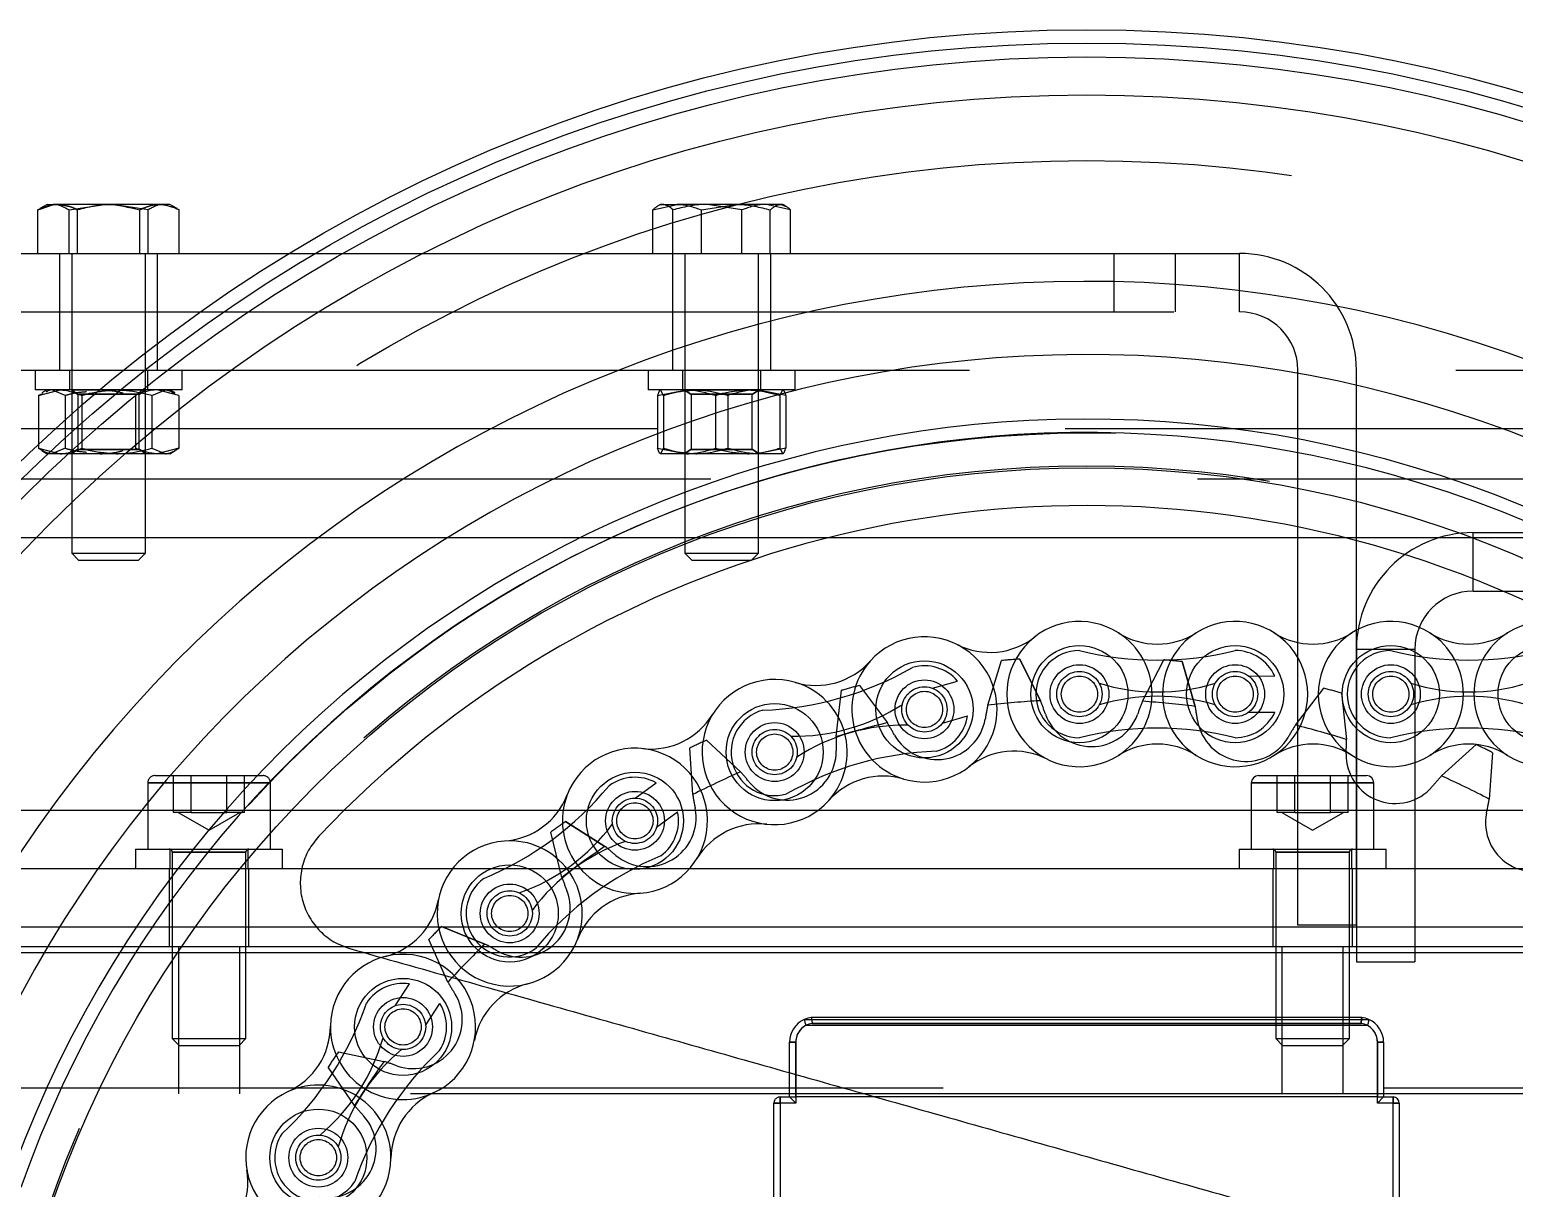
# Model space of a CAD drawing. Header units: metres. Extents: x 0 to 21025, y 0 to 14850.
# Drawn here: x 1997.4 to 2118.4, y 13215.2 to 13309.7 of the extents above; entities that cross this region are included whole.
import ezdxf

# ---------------------------------------------------------------- set-up
doc = ezdxf.new("R2010")
doc.units = ezdxf.units.M
doc.header["$LTSCALE"] = 25
doc.linetypes.add('DASHDOT', pattern=[25.4, 12.7, -6.35, 0, -6.35])
doc.linetypes.add('HIDDEN2', pattern=[4.7625, 3.175, -1.5875])
for name, color, linetype in [('SFU', 3, 'DASHDOT'), ('SL4', 4, 'Continuous'), ('ST1', 7, 'HIDDEN2')]:
    doc.layers.add(name, color=color, linetype=linetype)

msp = doc.modelspace()

# ---------------------------------------------------------------- linework, layer by layer
at = {"layer": 'SFU'}
for p, q in [((2115.089, 13263.921), (2115.089, 13268.684)), ((2115.089, 13268.684), (2120.089, 13268.684)), ((2115.089, 13263.921), (2120.089, 13263.921)), ((2110.327, 13259.159), (2105.564, 13259.159)), ((2105.564, 13259.159), (2105.564, 13233.684)), ((2110.327, 13259.159), (2110.327, 13233.684)), ((2105.564, 13233.684), (2110.327, 13233.684))]:
    msp.add_line(p, q, dxfattribs=at)
for radius in [9.525, 4.762]:
    msp.add_arc((2115.089, 13259.159), radius, 90, 180, dxfattribs=at)
at = {"layer": 'SL4'}
for p, q in [((1998.041, 13291.444), (1998.041, 13294.997)), ((1998.802, 13295.444), (1998.208, 13295.101)), ((1998.23, 13295.063), (1999.313, 13295.444)), ((1998.802, 13295.444), (1999.313, 13295.444)), ((2003.465, 13295.444), (1999.313, 13295.444)), ((2000.584, 13294.997), (2003.465, 13295.444)), ((2000.584, 13291.444), (2000.584, 13294.997)), ((2007.953, 13295.444), (2003.465, 13295.444)), ((2006.345, 13291.444), (2006.345, 13294.997)), ((2008.802, 13295.444), (2007.953, 13295.444)), ((2009.395, 13295.101), (2008.802, 13295.444)), ((2009.562, 13294.997), (2009.373, 13295.063)), ((2009.562, 13291.444), (2009.562, 13294.997)), ((1930.562, 13291.444), (2018.551, 13291.444)), ((1930.562, 13286.681), (2011.308, 13286.681)), ((1999.461, 13277.156), (1925.564, 13277.156)), ((2104.633, 13268.274), (2062.495, 13268.274)), ((2097.596, 13248.881), (2101.996, 13248.881)), ((2101.996, 13248.881), (2106.396, 13248.881)), ((2096.996, 13248.281), (2096.996, 13242.881)), ((2101.996, 13248.281), (2096.996, 13248.281)), ((2106.996, 13248.281), (2101.996, 13248.281)), ((2106.996, 13242.881), (2106.996, 13248.281)), ((2096.996, 13246.044), (2023.014, 13246.044)), ((2144.114, 13246.044), (2106.996, 13246.044)), ((2095.996, 13242.881), (2095.996, 13241.281)), ((2095.996, 13242.881), (2101.996, 13242.881)), ((2101.996, 13242.881), (2107.996, 13242.881)), ((2107.996, 13241.281), (2107.996, 13242.881)), ((2148.588, 13241.281), (2019.578, 13241.281)), ((2152.441, 13236.524), (2020.809, 13236.524)), ((2153.611, 13234.931), (2023.454, 13234.931)), ((2153.967, 13234.431), (2024.707, 13234.431)), ((2106.009, 13229.165), (2061.098, 13229.165)), ((2061.117, 13229.164), (2061.119, 13229.165)), ((2106.011, 13229.164), (2061.117, 13229.164)), ((2106.009, 13229.165), (2106.011, 13229.164)), ((2060.542, 13229.002), (2060.541, 13229.001)), ((2060.541, 13229.001), (2106.587, 13229.001)), ((2106.472, 13228.501), (2060.657, 13228.501)), ((2106.587, 13229.001), (2106.586, 13229.002)), ((2059.339, 13227.141), (2059.839, 13227.141)), ((2059.339, 13224.661), (2059.339, 13227.141)), ((2059.839, 13227.141), (2059.839, 13224.52)), ((2107.289, 13222.181), (2107.289, 13227.141)), ((2107.789, 13227.141), (2107.289, 13227.141)), ((2107.789, 13227.141), (2107.789, 13222.681)), ((2107.789, 13223.431), (2160.571, 13223.431)), ((2107.789, 13222.681), (2107.289, 13222.181)), ((2108.564, 13222.181), (2107.289, 13222.181)), ((2160.821, 13222.931), (2107.789, 13222.931)), ((2107.789, 13222.681), (2108.564, 13222.681)), ((2108.564, 13222.681), (2108.564, 13222.181)), ((2108.564, 13213.831), (2108.564, 13222.181)), ((2109.064, 13222.181), (2108.564, 13222.181)), ((2109.064, 13222.181), (2109.064, 13213.831))]:
    msp.add_line(p, q, dxfattribs=at)
for radius in [125, 123.91, 122.777, 119.686, 89.286]:
    msp.add_circle((2083.564, 13184.681), radius, dxfattribs=at)
for centre, radius, start, end in [((2083.564, 13184.681), 104.464, 171.10617, 157.38407), ((2083.564, 13184.681), 98.5, 170.88256, 157.60769), ((2083.564, 13184.681), 93.236, 168.80946, 159.68078), ((2083.564, 13184.681), 92.147, 74.24512, 160.5972), ((2083.564, 13184.681), 92.147, 167.89305, 74.24512), ((2083.564, 13184.681), 86.207, 11.91738, 136.57286), ((2097.596, 13248.281), 0.6, 90, 180), ((2106.396, 13248.281), 0.6, 0, 90), ((2061.379, 13227.141), 2.04, 97.37325, 114.22809), ((2105.749, 13227.141), 2.04, 65.77191, 82.62675), ((2061.379, 13227.141), 2.04, 114.22809, 180), ((2061.379, 13227.141), 1.54, 117.97552, 180), ((2105.749, 13227.141), 1.54, 0, 62.02448), ((2105.749, 13227.141), 2.04, 0, 65.77191), ((2108.564, 13222.181), 0.5, 0, 90)]:
    msp.add_arc(centre, radius, start, end, dxfattribs=at)
for points, knots in [([(1999.313, 13295.444), (1999.343, 13295.443), (1999.772, 13295.437), (2000.193, 13295.209), (2000.584, 13294.997)], [0, 0, 0, 0, 0.0702006, 1, 1, 1, 1]), ([(2003.465, 13295.444), (2003.533, 13295.443), (2004.506, 13295.437), (2005.459, 13295.209), (2006.345, 13294.997)], [0, 0, 0, 0, 0.07020058, 1, 1, 1, 1]), ([(2006.345, 13294.997), (2006.752, 13295.18), (2007.283, 13295.418), (2007.827, 13295.439), (2007.953, 13295.444)], [0, 0, 0, 0, 0.7681507, 1, 1, 1, 1]), ([(2007.953, 13295.444), (2008.383, 13295.387), (2008.928, 13295.316), (2009.452, 13295.053), (2009.562, 13294.997)], [0, 0, 0, 0, 0.78899924, 1, 1, 1, 1]), ([(2020.956, 13243.943), (2020.654, 13243.572), (2020.05, 13242.83), (2019.542, 13241.471), (2019.374, 13240.044), (2019.58, 13238.619), (2020.138, 13237.295), (2021.015, 13236.162), (2022.143, 13235.264), (2023.037, 13234.939), (2023.483, 13234.777)], [0, 0, 0, 0, 0.1250388, 0.2500833, 0.3751299, 0.5001793, 0.6252048, 0.7502092, 0.8753774, 1, 1, 1, 1]), ([(2023.483, 13234.777), (2029.196, 13233.165), (2040.622, 13229.941), (2057.777, 13225.101), (2074.97, 13220.251), (2092.22, 13215.384), (2109.472, 13210.517), (2126.668, 13205.666), (2143.827, 13200.825), (2155.255, 13197.601), (2160.969, 13195.989)], [0, 0, 0, 0, 0.1248794, 0.2497552, 0.3747174, 0.4999557, 0.6252115, 0.7501984, 0.8750981, 1, 1, 1, 1]), ([(2060.541, 13229.001), (2060.543, 13228.994), (2060.546, 13228.979), (2060.565, 13228.891), (2060.594, 13228.765), (2060.625, 13228.629), (2060.647, 13228.539), (2060.656, 13228.503), (2060.657, 13228.501)], [0, 0, 0, 0, 0.21274942, 0.42542478, 0.64019537, 0.85968505, 0.99158977, 1, 1, 1, 1]), ([(2106.587, 13229.001), (2106.585, 13228.994), (2106.582, 13228.979), (2106.563, 13228.891), (2106.535, 13228.765), (2106.503, 13228.629), (2106.481, 13228.539), (2106.472, 13228.503), (2106.472, 13228.501)], [0, 0, 0, 0, 0.21274942, 0.42542478, 0.64019537, 0.85968505, 0.99158977, 1, 1, 1, 1])]:
    msp.add_open_spline(points, degree=3, knots=knots, dxfattribs=at)
at = {"layer": 'ST1'}
for p, q in [((2001.258, 13291.444), (2001.258, 13294.997)), ((2007.019, 13294.997), (2004.139, 13295.444)), ((2007.019, 13291.444), (2007.019, 13294.997)), ((2009.043, 13295.179), (2008.29, 13295.444)), ((2048.186, 13294.997), (2050.17, 13295.444)), ((2048.186, 13291.444), (2048.186, 13294.997)), ((2048.802, 13295.444), (2048.585, 13295.318)), ((2048.802, 13295.444), (2050.17, 13295.444)), ((2049.833, 13291.444), (2049.833, 13294.997)), ((2054.962, 13295.444), (2050.17, 13295.444)), ((2052.154, 13294.997), (2054.962, 13295.444)), ((2052.154, 13291.444), (2052.154, 13294.997)), ((2055.449, 13294.997), (2052.641, 13295.444)), ((2058.594, 13295.444), (2054.962, 13295.444)), ((2055.449, 13291.444), (2055.449, 13294.997)), ((2059.417, 13294.997), (2057.433, 13295.444)), ((2057.77, 13291.444), (2057.77, 13294.997)), ((2058.594, 13295.444), (2058.4, 13295.417)), ((2059.01, 13295.26), (2058.594, 13295.444)), ((2058.802, 13295.444), (2058.594, 13295.444)), ((2059.019, 13295.318), (2058.802, 13295.444)), ((2059.417, 13291.444), (2059.417, 13294.997)), ((1999.802, 13291.444), (1999.802, 13286.681)), ((2000.802, 13291.444), (2000.802, 13266.998)), ((2006.802, 13266.998), (2006.802, 13291.444)), ((2007.802, 13286.681), (2007.802, 13291.444)), ((2018.551, 13291.444), (2085.802, 13291.444)), ((2049.802, 13291.444), (2049.802, 13286.681)), ((2050.802, 13291.444), (2050.802, 13266.998)), ((2056.802, 13266.998), (2056.802, 13291.444)), ((2057.802, 13286.681), (2057.802, 13291.444)), ((2085.802, 13286.681), (2085.802, 13291.444)), ((2085.802, 13291.444), (2090.802, 13291.444)), ((2090.802, 13286.681), (2090.802, 13291.444)), ((2090.802, 13291.444), (2096.039, 13291.444)), ((2096.039, 13286.681), (2096.039, 13291.444)), ((1999.802, 13286.681), (1999.802, 13281.919)), ((2007.802, 13281.919), (2007.802, 13286.681)), ((2011.308, 13286.681), (2085.802, 13286.681)), ((2011.308, 13286.681), (2155.821, 13286.681)), ((2049.802, 13286.681), (2049.802, 13281.919)), ((2057.802, 13281.919), (2057.802, 13286.681)), ((1875.564, 13281.919), (2875.564, 13281.919)), ((1997.802, 13281.919), (1997.802, 13280.319)), ((2000.602, 13281.919), (2000.602, 13280.319)), ((2007.002, 13280.319), (2007.002, 13281.919)), ((2009.802, 13280.319), (2009.802, 13281.919)), ((2047.802, 13281.919), (2047.802, 13280.319)), ((2050.602, 13281.919), (2050.602, 13280.319)), ((2057.002, 13280.319), (2057.002, 13281.919)), ((2059.802, 13280.319), (2059.802, 13281.919)), ((2100.802, 13236.681), (2100.802, 13281.919)), ((2105.564, 13236.681), (2105.564, 13281.919)), ((2002.275, 13280.319), (1997.802, 13280.319)), ((1998.081, 13279.872), (1999.85, 13280.319)), ((1998.399, 13280.011), (1998.081, 13279.872)), ((1998.802, 13280.319), (1998.367, 13280.068)), ((2000.265, 13279.872), (1999.173, 13280.319)), ((2000.802, 13280.319), (2000.802, 13280.293)), ((2000.802, 13280.319), (2001.302, 13279.969)), ((2006.802, 13280.293), (2000.802, 13280.293)), ((2000.802, 13280.293), (2001.302, 13279.943)), ((2003.463, 13279.969), (2001.302, 13279.969)), ((2001.302, 13279.969), (2001.302, 13279.943)), ((2009.802, 13280.319), (2002.275, 13280.319)), ((2006.302, 13279.969), (2003.463, 13279.969)), ((2006.302, 13279.969), (2006.802, 13280.319)), ((2006.302, 13279.943), (2006.802, 13280.293)), ((2006.302, 13279.943), (2006.302, 13279.969)), ((2006.802, 13280.293), (2006.802, 13280.319)), ((2007.339, 13279.872), (2008.43, 13280.319)), ((2009.522, 13279.872), (2007.753, 13280.319)), ((2009.237, 13280.068), (2008.802, 13280.319)), ((2054.068, 13280.319), (2047.802, 13280.319)), ((2048.572, 13279.872), (2050.939, 13280.319)), ((2049.068, 13279.872), (2048.82, 13280.319)), ((2050.802, 13280.319), (2051.302, 13279.969)), ((2050.802, 13280.319), (2050.802, 13280.293)), ((2056.802, 13280.293), (2050.802, 13280.293)), ((2050.802, 13280.293), (2051.302, 13279.943)), ((2052.742, 13279.969), (2051.302, 13279.969)), ((2051.302, 13279.969), (2051.302, 13279.943)), ((2056.302, 13279.969), (2052.742, 13279.969)), ((2059.802, 13280.319), (2054.068, 13280.319)), ((2056.302, 13279.969), (2056.802, 13280.319)), ((2056.302, 13279.943), (2056.802, 13280.293)), ((2056.302, 13279.943), (2056.302, 13279.969)), ((2059.031, 13279.872), (2056.665, 13280.319)), ((2056.802, 13280.293), (2056.802, 13280.319)), ((2058.535, 13279.872), (2058.783, 13280.319)), ((1998.081, 13279.872), (1998.081, 13275.565)), ((2000.265, 13279.872), (2000.265, 13275.565)), ((2004.14, 13279.943), (2001.302, 13279.943)), ((2001.302, 13279.943), (2001.302, 13275.469)), ((2001.618, 13279.872), (2001.618, 13275.565)), ((2006.302, 13279.943), (2004.14, 13279.943)), ((2005.985, 13279.872), (2005.985, 13275.565)), ((2006.302, 13275.469), (2006.302, 13279.943)), ((2007.339, 13279.872), (2007.339, 13275.565)), ((2009.522, 13279.872), (2009.522, 13275.565)), ((2048.572, 13279.872), (2048.572, 13275.565)), ((2049.068, 13279.872), (2049.068, 13275.565)), ((2054.861, 13279.943), (2051.302, 13279.943)), ((2051.302, 13279.943), (2051.302, 13275.469)), ((2053.305, 13279.872), (2053.305, 13275.565)), ((2054.298, 13279.872), (2054.298, 13275.565)), ((2056.302, 13279.943), (2054.861, 13279.943)), ((2056.302, 13275.469), (2056.302, 13279.943)), ((2058.535, 13279.872), (2058.535, 13275.565)), ((2059.031, 13279.872), (2059.031, 13275.565)), ((2875.564, 13277.156), (1875.564, 13277.156)), ((2167.668, 13277.156), (1999.461, 13277.156)), ((1998.081, 13275.565), (1999.85, 13275.119)), ((1998.367, 13275.37), (1998.802, 13275.119)), ((1999.85, 13275.119), (1998.802, 13275.119)), ((2000.265, 13275.565), (1999.173, 13275.119)), ((2004.479, 13275.119), (1999.85, 13275.119)), ((2001.302, 13275.494), (2000.802, 13275.144)), ((2001.302, 13275.469), (2000.802, 13275.119)), ((2000.802, 13275.144), (2003.396, 13275.144)), ((2001.302, 13275.494), (2006.302, 13275.494)), ((2001.302, 13275.469), (2006.302, 13275.469)), ((2003.396, 13275.144), (2006.802, 13275.144)), ((2008.43, 13275.119), (2004.479, 13275.119)), ((2006.802, 13275.144), (2006.302, 13275.494)), ((2006.802, 13275.119), (2006.302, 13275.469)), ((2007.339, 13275.565), (2008.43, 13275.119)), ((2009.522, 13275.565), (2007.753, 13275.119)), ((2008.802, 13275.119), (2008.43, 13275.119)), ((2008.802, 13275.119), (2009.237, 13275.37)), ((2048.572, 13275.565), (2050.939, 13275.119)), ((2050.939, 13275.119), (2048.807, 13275.119)), ((2049.068, 13275.565), (2048.82, 13275.119)), ((2051.302, 13275.494), (2050.802, 13275.144)), ((2051.302, 13275.469), (2050.802, 13275.119)), ((2050.802, 13275.144), (2052.531, 13275.144)), ((2055.92, 13275.119), (2050.939, 13275.119)), ((2051.302, 13275.494), (2056.302, 13275.494)), ((2051.302, 13275.469), (2056.302, 13275.469)), ((2052.531, 13275.144), (2056.802, 13275.144)), ((2058.783, 13275.119), (2055.92, 13275.119)), ((2056.802, 13275.144), (2056.302, 13275.494)), ((2056.802, 13275.119), (2056.302, 13275.469)), ((2059.031, 13275.565), (2056.665, 13275.119)), ((2058.535, 13275.565), (2058.783, 13275.119)), ((2171.991, 13273.031), (1995.137, 13273.031)), ((2251.996, 13268.274), (1957.238, 13268.274)), ((2062.495, 13268.274), (1990.627, 13268.274)), ((2176.501, 13268.274), (2104.633, 13268.274)), ((2000.802, 13266.998), (2006.802, 13266.998)), ((2000.802, 13266.998), (2001.356, 13266.444)), ((2006.247, 13266.444), (2006.802, 13266.998)), ((2050.802, 13266.998), (2056.802, 13266.998)), ((2050.802, 13266.998), (2051.356, 13266.444)), ((2056.247, 13266.444), (2056.802, 13266.998)), ((2001.356, 13266.444), (2006.247, 13266.444)), ((2051.356, 13266.444), (2056.247, 13266.444)), ((2075.503, 13254.618), (2076.612, 13258.253)), ((2078.107, 13258.379), (2079.808, 13254.981)), ((2079.808, 13254.981), (2078.107, 13258.379)), ((2088.12, 13254.934), (2089.861, 13258.312)), ((2091.354, 13258.17), (2092.421, 13254.522)), ((2092.421, 13254.522), (2091.354, 13258.17)), ((2096.786, 13256.997), (2098.91, 13256.998)), ((2063.145, 13252.055), (2063.587, 13255.83)), ((2065.035, 13256.221), (2067.316, 13253.181)), ((2071, 13255.999), (2073.043, 13256.581)), ((2100.591, 13252.991), (2102.907, 13256.005)), ((2104.35, 13255.598), (2104.749, 13251.818)), ((2071.809, 13253.16), (2073.852, 13253.742)), ((2096.786, 13254.045), (2098.91, 13254.046)), ((2051.443, 13247.326), (2051.204, 13251.119)), ((2052.559, 13251.762), (2055.346, 13249.179)), ((2055.346, 13249.179), (2052.559, 13251.762)), ((2112.515, 13248.853), (2115.331, 13251.405)), ((2116.679, 13250.746), (2116.397, 13246.956)), ((2007.596, 13248.881), (2011.996, 13248.881)), ((2009.097, 13245.881), (2009.097, 13248.881)), ((2010.547, 13245.881), (2010.547, 13248.881)), ((2011.996, 13248.881), (2016.396, 13248.881)), ((2013.445, 13245.881), (2013.445, 13248.881)), ((2014.894, 13245.881), (2014.894, 13248.881)), ((2099.097, 13245.881), (2099.097, 13248.881)), ((2100.547, 13245.881), (2100.547, 13248.881)), ((2103.445, 13245.881), (2103.445, 13248.881)), ((2104.894, 13245.881), (2104.894, 13248.881)), ((2006.996, 13248.281), (2006.996, 13242.881)), ((2007.007, 13248.281), (2016.984, 13248.281)), ((2016.984, 13248.281), (2007.007, 13248.281)), ((2016.996, 13242.881), (2016.996, 13248.281)), ((2046.742, 13247.037), (2048.45, 13248.299)), ((2096.996, 13248.281), (2106.996, 13248.281)), ((2097.007, 13248.281), (2106.984, 13248.281)), ((2251.996, 13246.044), (1951.996, 13246.044)), ((2023.014, 13246.044), (1974.662, 13246.044)), ((2009.822, 13245.881), (2009.097, 13245.881)), ((2009.486, 13245.881), (2011.996, 13244.432)), ((2010.547, 13245.881), (2009.822, 13245.881)), ((2010.547, 13245.881), (2011.996, 13245.881)), ((2011.996, 13245.881), (2013.445, 13245.881)), ((2011.996, 13244.432), (2014.506, 13245.881)), ((2014.169, 13245.881), (2013.445, 13245.881)), ((2014.894, 13245.881), (2014.169, 13245.881)), ((2041.079, 13245.148), (2044.283, 13243.104)), ((2044.283, 13243.104), (2041.079, 13245.148)), ((2048.497, 13244.663), (2050.205, 13245.925)), ((2106.996, 13246.044), (2096.996, 13246.044)), ((2099.822, 13245.881), (2099.097, 13245.881)), ((2099.486, 13245.881), (2101.996, 13244.432)), ((2100.547, 13245.881), (2099.822, 13245.881)), ((2100.547, 13245.881), (2101.996, 13245.881)), ((2101.996, 13245.881), (2103.445, 13245.881)), ((2101.996, 13244.432), (2104.506, 13245.881)), ((2104.169, 13245.881), (2103.445, 13245.881)), ((2104.894, 13245.881), (2104.169, 13245.881)), ((2040.774, 13240.584), (2039.861, 13244.273)), ((2005.996, 13242.881), (2011.996, 13242.881)), ((2005.996, 13242.881), (2005.996, 13241.281)), ((2008.796, 13242.881), (2008.796, 13241.281)), ((2008.996, 13242.631), (2008.996, 13227.436)), ((2014.95, 13242.631), (2009.041, 13242.631)), ((2009.041, 13242.631), (2014.95, 13242.631)), ((2011.996, 13242.881), (2017.996, 13242.881)), ((2014.996, 13227.436), (2014.996, 13242.631)), ((2015.196, 13241.281), (2015.196, 13242.881)), ((2017.996, 13241.281), (2017.996, 13242.881)), ((2098.796, 13242.881), (2098.796, 13241.281)), ((2098.996, 13242.631), (2098.996, 13227.436)), ((2104.95, 13242.631), (2099.041, 13242.631)), ((2099.041, 13242.631), (2104.95, 13242.631)), ((2104.996, 13227.436), (2104.996, 13242.631)), ((2105.196, 13241.281), (2105.196, 13242.881)), ((2019.578, 13241.281), (1972.113, 13241.281)), ((2008.746, 13241.281), (2008.746, 13234.931)), ((2015.246, 13234.931), (2015.246, 13241.281)), ((2098.746, 13241.281), (2098.746, 13234.931)), ((2105.246, 13234.931), (2105.246, 13241.281)), ((2248.996, 13236.524), (1961.996, 13236.524)), ((2020.809, 13236.524), (1969.822, 13236.524)), ((2030.965, 13236.591), (2034.483, 13235.151)), ((2034.483, 13235.151), (2030.965, 13236.591)), ((2105.564, 13236.681), (2100.802, 13236.681)), ((2031.479, 13232.045), (2029.923, 13235.512)), ((2023.454, 13234.931), (1969.109, 13234.931)), ((2024.707, 13234.431), (1992.496, 13234.431)), ((2009.496, 13234.931), (2009.496, 13222.931)), ((2014.496, 13222.931), (2014.496, 13234.931)), ((2099.496, 13234.931), (2099.496, 13222.931)), ((2104.496, 13222.931), (2104.496, 13234.931)), ((2027.18, 13230.122), (2028.336, 13231.904)), ((2029.657, 13228.517), (2030.813, 13230.299)), ((2106.011, 13229.164), (2061.117, 13229.164)), ((2106.472, 13228.501), (2060.657, 13228.501)), ((2105.944, 13228.665), (2061.184, 13228.665)), ((2061.184, 13228.665), (2105.944, 13228.665)), ((2061.185, 13228.665), (2105.944, 13228.665)), ((2008.996, 13227.436), (2011.996, 13227.436)), ((2008.996, 13227.436), (2009.55, 13226.881)), ((2009.55, 13226.881), (2011.996, 13226.881)), ((2011.996, 13227.436), (2014.996, 13227.436)), ((2011.996, 13226.881), (2014.441, 13226.881)), ((2014.441, 13226.881), (2014.996, 13227.436)), ((2059.339, 13227.141), (2059.839, 13227.141)), ((2059.339, 13227.141), (2059.839, 13227.141)), ((2059.839, 13227.141), (2059.339, 13227.141)), ((2059.839, 13227.141), (2059.339, 13227.141)), ((2059.339, 13227.141), (2059.839, 13227.141)), ((2059.839, 13227.141), (2059.339, 13227.141)), ((2059.839, 13227.141), (2059.339, 13227.141)), ((2059.839, 13227.141), (2059.839, 13222.181)), ((2059.839, 13222.681), (2059.839, 13227.141)), ((2098.996, 13227.436), (2101.996, 13227.436)), ((2098.996, 13227.436), (2099.55, 13226.881)), ((2099.55, 13226.881), (2101.996, 13226.881)), ((2101.996, 13227.436), (2104.996, 13227.436)), ((2101.996, 13226.881), (2104.441, 13226.881)), ((2104.441, 13226.881), (2104.996, 13227.436)), ((2107.289, 13222.181), (2107.289, 13227.141)), ((2107.789, 13227.141), (2107.289, 13227.141)), ((2107.789, 13227.141), (2107.289, 13227.141)), ((2107.289, 13227.141), (2107.289, 13222.681)), ((2107.289, 13227.141), (2107.789, 13227.141)), ((2107.289, 13227.141), (2107.789, 13227.141)), ((2107.789, 13227.141), (2107.289, 13227.141)), ((2107.289, 13227.141), (2107.789, 13227.141)), ((2107.289, 13227.141), (2107.789, 13227.141)), ((2022.542, 13226.365), (2026.26, 13225.576)), ((2023.859, 13221.984), (2021.708, 13225.117)), ((2059.339, 13222.681), (2059.339, 13224.661)), ((2059.839, 13224.52), (2059.839, 13222.181)), ((1992.496, 13223.431), (2107.789, 13223.431)), ((2107.789, 13222.931), (1992.496, 13222.931)), ((2058.064, 13222.181), (2058.564, 13222.181)), ((2058.564, 13222.181), (2058.064, 13222.181)), ((2058.064, 13222.181), (2058.564, 13222.181)), ((2058.064, 13211.392), (2058.064, 13222.181)), ((2058.564, 13222.181), (2058.064, 13222.181)), ((2058.564, 13222.681), (2058.564, 13222.181)), ((2058.564, 13222.181), (2058.564, 13222.681)), ((2058.564, 13222.681), (2059.339, 13222.681)), ((2058.564, 13222.681), (2058.564, 13222.181)), ((2058.564, 13222.181), (2058.564, 13222.681)), ((2058.564, 13222.181), (2058.564, 13211.392)), ((2059.839, 13222.181), (2058.564, 13222.181)), ((2059.339, 13222.681), (2059.839, 13222.181)), ((2059.339, 13222.681), (2059.839, 13222.681)), ((2107.289, 13222.681), (2059.839, 13222.681)), ((2107.289, 13222.681), (2107.789, 13222.681)), ((2108.564, 13222.181), (2107.289, 13222.181)), ((2108.564, 13222.681), (2108.564, 13222.181)), ((2108.564, 13222.181), (2108.564, 13222.681)), ((2108.564, 13222.181), (2108.564, 13222.681)), ((2108.564, 13213.831), (2108.564, 13222.181)), ((2109.064, 13222.181), (2108.564, 13222.181)), ((2108.564, 13222.181), (2109.064, 13222.181)), ((2108.564, 13222.181), (2109.064, 13222.181))]:
    msp.add_line(p, q, dxfattribs=at)
for centre, radius in [((2083.564, 13184.681), 114.333), ((2083.564, 13184.681), 92.131), ((2083.564, 13184.681), 89.448), ((2082.979, 13255.519), 3.96), ((2095.679, 13255.521), 3.96), ((2108.379, 13255.521), 3.96), ((2121.079, 13255.521), 3.96), ((2070.34, 13254.276), 3.96), ((2082.979, 13255.519), 2.399), ((2082.979, 13255.519), 1.845), ((2082.979, 13255.519), 1.476), ((2095.679, 13255.521), 2.399), ((2095.679, 13255.521), 1.845), ((2095.679, 13255.521), 1.476), ((2108.379, 13255.521), 2.398), ((2108.379, 13255.521), 1.845), ((2108.379, 13255.521), 1.476), ((2070.34, 13254.276), 2.399), ((2070.34, 13254.276), 1.845), ((2070.34, 13254.276), 1.476), ((2058.126, 13250.796), 3.96), ((2058.126, 13250.796), 2.399), ((2058.126, 13250.796), 1.845), ((2058.126, 13250.796), 1.476), ((2046.73, 13245.192), 3.96), ((2046.73, 13245.192), 2.399), ((2046.73, 13245.192), 1.845), ((2046.73, 13245.192), 1.476), ((2036.517, 13237.642), 3.96), ((2036.517, 13237.642), 2.398), ((2036.517, 13237.642), 1.845), ((2036.517, 13237.642), 1.476), ((2027.817, 13228.391), 3.96), ((2027.817, 13228.391), 2.398), ((2027.817, 13228.391), 1.845), ((2027.817, 13228.391), 1.476), ((2020.908, 13217.734), 3.96), ((2020.908, 13217.734), 2.398), ((2020.908, 13217.734), 1.845), ((2020.908, 13217.734), 1.476)]:
    msp.add_circle(centre, radius, dxfattribs=at)
for centre, radius, start, end in [((2096.039, 13281.919), 9.525, 0, 90), ((2096.039, 13281.919), 4.763, 0, 90), ((2082.979, 13255.519), 5.92, 57.57759, 302.44421), ((2095.679, 13255.521), 5.92, 237.57759, 122.44421), ((2108.379, 13255.521), 5.92, 57.56669, 302.43331), ((2121.079, 13255.521), 5.92, 237.56669, 122.43331), ((2070.34, 13254.276), 5.92, 253.46844, 138.33505), ((2075.682, 13264.843), 5.92, 243.1828, 308.04942), ((2089.327, 13265.513), 5.92, 237.57759, 302.44421), ((2082.979, 13255.519), 5.92, 302.44419, 57.57761), ((2095.679, 13255.521), 5.92, 122.44416, 237.57765), ((2102.029, 13265.514), 5.92, 237.56669, 302.43331), ((2114.729, 13265.514), 5.92, 237.56669, 302.43331), ((2108.379, 13255.521), 5.92, 302.43324, 57.56676), ((2121.079, 13255.521), 5.92, 122.43324, 237.56676), ((2061.495, 13262.147), 5.92, 253.46844, 318.33505), ((2070.34, 13254.276), 5.92, 138.33512, 253.46837), ((2083.564, 13184.681), 73.9, 94.23506, 95.39805), ((2082.979, 13255.519), 3.552, 90.0109, 270.0109), ((2089.323, 13284.617), 26.322, 256.05105, 283.97075), ((2083.564, 13184.681), 73.9, 83.94934, 85.11233), ((2095.679, 13255.521), 3.552, 24.56427, 90.0109), ((2108.379, 13255.521), 3.552, 90, 270), ((2114.729, 13284.618), 26.322, 256.04015, 283.95985), ((2056.261, 13280.519), 26.322, 271.94189, 299.8616), ((2070.34, 13254.276), 3.552, 40.45511, 105.90175), ((2058.126, 13250.796), 5.92, 73.46844, 318.33505), ((2058.126, 13250.796), 5.92, 318.33501, 73.46847), ((2083.564, 13184.681), 73.9, 104.52077, 105.68376), ((2089.326, 13271.872), 16.175, 253.00391, 287.0179), ((2083.564, 13184.681), 73.9, 73.66363, 74.82662), ((2114.729, 13271.874), 16.175, 252.993, 287.007), ((2059.753, 13268.263), 16.175, 268.89475, 302.90874), ((2095.985, 13250.357), 20.92, 168.24862, 171.4259), ((2083.564, 13184.681), 70.4, 93.05818, 96.57492), ((2060.329, 13247.353), 20.92, 18.2072, 21.38448), ((2089.332, 13239.168), 16.175, 73.00391, 107.0179), ((2107.512, 13247.084), 20.92, 157.96291, 161.14019), ((2083.564, 13184.681), 70.4, 82.77247, 86.28921), ((2114.729, 13239.169), 16.175, 72.993, 107.007), ((2048.018, 13256.961), 5.92, 263.75407, 328.62069), ((2058.126, 13250.796), 3.552, 105.90175, 285.90175), ((2071.361, 13254.179), 4, 210.02945, 349.88937), ((2070.34, 13254.276), 3.552, 285.90175, 351.34838), ((2083.966, 13255.241), 4, 199.74373, 339.60365), ((2071.892, 13250.495), 20.92, 7.92149, 11.09877), ((2096.558, 13254.035), 4, 189.45802, 329.31794), ((2095.679, 13255.521), 3.552, 270.0109, 335.45754), ((2068.713, 13236.809), 16.175, 88.89475, 122.90874), ((2083.564, 13184.681), 70.4, 103.3439, 106.86063), ((2049.511, 13242.197), 20.92, 28.49292, 31.6702), ((2089.335, 13226.423), 26.322, 76.05105, 103.97075), ((2118.27, 13241.805), 20.92, 147.67719, 150.85447), ((2083.564, 13184.681), 70.4, 72.48676, 76.00349), ((2114.729, 13226.424), 26.322, 76.04015, 103.95985), ((2046.73, 13245.192), 5.92, 274.0397, 158.90632), ((2083.564, 13184.681), 73.9, 114.80648, 115.96948), ((2059.148, 13250.883), 4, 220.31516, 0.17508), ((2084.058, 13251.52), 20.92, 178.53434, 181.71162), ((2089.331, 13245.527), 5.92, 57.57759, 122.44421), ((2102.029, 13245.528), 5.92, 57.56669, 122.43331), ((2083.831, 13251.521), 20.92, 357.63577, 0.81305), ((2114.729, 13245.528), 5.92, 57.56669, 122.43331), ((2083.564, 13184.681), 73.9, 63.37791, 64.54091), ((2072.205, 13224.553), 26.322, 91.94189, 119.8616), ((2077.637, 13244.952), 5.92, 63.1828, 128.04942), ((2108.733, 13250.6), 4, 179.17231, 319.03223), ((2007.596, 13248.281), 0.6, 90, 180), ((2016.396, 13248.281), 0.6, 0, 90), ((2046.73, 13245.192), 3.552, 61.02637, 126.47301), ((2083.564, 13184.681), 70.4, 113.62961, 117.14635), ((2039.789, 13235.192), 20.92, 38.77863, 41.95591), ((2066.971, 13242.925), 5.92, 73.46844, 138.33505), ((2127.912, 13234.69), 20.92, 137.39148, 140.56876), ((2083.564, 13184.681), 70.4, 62.20104, 65.71778), ((2024.327, 13264.815), 26.322, 292.51316, 320.43286), ((2035.683, 13249.453), 5.92, 274.0397, 338.90632), ((2046.73, 13245.192), 5.92, 158.90627, 274.03976), ((2072.116, 13250.534), 20.92, 188.82005, 191.99733), ((2047.719, 13245.459), 4, 230.60088, 10.4608), ((2095.762, 13250.399), 20.92, 347.35006, 350.52734), ((2031.903, 13254.566), 16.175, 289.46601, 323.48001), ((2083.564, 13184.681), 73.9, 125.0922, 126.25519), ((2046.73, 13245.192), 3.552, 306.47301, 11.91965), ((2056.838, 13239.027), 5.92, 83.75407, 148.62069), ((2120.099, 13245.047), 4, 168.88659, 308.74651), ((2008.746, 13242.631), 0.25, 0, 90), ((2015.246, 13242.631), 0.25, 90, 180), ((2036.517, 13237.642), 5.92, 94.0397, 338.90632), ((2036.517, 13237.642), 5.92, 338.90631, 94.03971), ((2051.344, 13228.267), 16.175, 109.46601, 143.48001), ((2083.564, 13184.681), 70.4, 123.91533, 127.43206), ((2031.473, 13226.564), 20.92, 49.06435, 52.24162), ((2098.746, 13242.631), 0.25, 0, 90), ((2105.246, 13242.631), 0.25, 90, 180), ((2058.92, 13218.019), 26.322, 112.51316, 140.43286), ((2036.517, 13237.642), 3.552, 126.47301, 306.47301), ((2060.541, 13247.431), 20.92, 199.10577, 202.28304), ((2037.443, 13238.082), 4, 240.88659, 20.74651), ((2047.564, 13233.381), 5.92, 94.0397, 158.90632), ((2024.887, 13239.862), 5.92, 284.32533, 349.19195), ((2083.564, 13184.681), 73.9, 135.37791, 136.54091), ((2083.564, 13184.681), 70.4, 134.20104, 137.71778), ((2024.832, 13216.59), 20.92, 59.35006, 62.52734), ((2027.817, 13228.391), 5.92, 294.61097, 179.47759), ((2027.817, 13228.391), 3.552, 81.59764, 147.04428), ((2049.707, 13242.312), 20.92, 209.39148, 212.56876), ((2039.447, 13226.17), 5.92, 104.32533, 169.19195), ((1999.947, 13238.891), 26.322, 313.08443, 341.00413), ((2028.649, 13228.989), 4, 251.17231, 31.03223), ((2027.817, 13228.391), 3.552, 327.04428, 32.49092), ((2015.977, 13228.499), 5.92, 294.61097, 359.47759), ((2027.817, 13228.391), 5.92, 179.47761, 294.61095), ((2061.379, 13227.141), 1.54, 97.27571, 180), ((2061.379, 13227.141), 1.54, 97.27571, 180), ((2061.379, 13227.141), 1.54, 97.28562, 180), ((2061.379, 13227.141), 1.54, 97.27571, 180), ((2061.379, 13227.141), 1.54, 117.97552, 180), ((2061.379, 13227.141), 1.54, 117.97552, 180), ((2061.379, 13227.141), 1.54, 117.97552, 180), ((2105.749, 13227.141), 1.54, 0, 82.72429), ((2105.749, 13227.141), 1.54, 0, 82.72429), ((2105.749, 13227.141), 1.54, 0, 82.71438), ((2105.749, 13227.141), 1.54, 0, 82.72429), ((2105.749, 13227.141), 1.54, 0, 62.02448), ((2105.749, 13227.141), 1.54, 0, 62.02448), ((2105.749, 13227.141), 1.54, 0, 62.02448), ((2010.641, 13231.958), 16.175, 310.03728, 344.05128), ((2083.564, 13184.681), 73.9, 145.66363, 146.82662), ((2038.083, 13214.167), 16.175, 130.03728, 164.05128), ((2083.564, 13184.681), 70.4, 144.48676, 148.00349), ((2048.777, 13207.234), 26.322, 133.08443, 161.00413), ((2020.078, 13205.59), 20.92, 69.63577, 72.81305), ((2020.908, 13217.734), 5.92, 114.61097, 359.47759), ((2020.908, 13217.734), 5.92, 359.47762, 114.61094), ((2039.96, 13235.34), 20.92, 219.67719, 222.85447), ((2032.747, 13217.626), 5.92, 114.61097, 179.47759), ((2058.564, 13222.181), 0.5, 90, 180), ((2021.62, 13218.471), 4, 261.45802, 41.31794), ((2020.908, 13217.734), 3.552, 147.04428, 327.04428), ((2009.239, 13215.726), 5.92, 304.89661, 9.76323)]:
    msp.add_arc(centre, radius, start, end, dxfattribs=at)
for points, knots in [([(1999.65, 13295.444), (1999.524, 13295.439), (1998.979, 13295.418), (1998.449, 13295.18), (1998.041, 13294.997)], [0, 0, 0, 0, 0.2318493, 1, 1, 1, 1]), ([(1998.041, 13294.997), (1998.449, 13295.18), (1998.979, 13295.418), (1999.524, 13295.439), (1999.65, 13295.444)], [0, 0, 0, 0, 0.76815073, 1, 1, 1, 1]), ([(2001.258, 13294.997), (2001.148, 13295.053), (2000.624, 13295.316), (2000.08, 13295.387), (1999.65, 13295.444)], [0, 0, 0, 0, 0.2110008, 1, 1, 1, 1]), ([(1999.65, 13295.444), (2000.08, 13295.387), (2000.624, 13295.316), (2001.148, 13295.053), (2001.258, 13294.997)], [0, 0, 0, 0, 0.7889992, 1, 1, 1, 1]), ([(2004.139, 13295.444), (2004.07, 13295.443), (2003.098, 13295.437), (2002.145, 13295.209), (2001.258, 13294.997)], [0, 0, 0, 0, 0.07020058, 1, 1, 1, 1]), ([(2007.953, 13295.444), (2007.827, 13295.439), (2007.283, 13295.418), (2006.752, 13295.18), (2006.345, 13294.997)], [0, 0, 0, 0, 0.2318493, 1, 1, 1, 1]), ([(2008.29, 13295.444), (2008.26, 13295.443), (2007.831, 13295.437), (2007.41, 13295.209), (2007.019, 13294.997)], [0, 0, 0, 0, 0.0702006, 1, 1, 1, 1]), ([(2049.01, 13295.444), (2048.945, 13295.439), (2048.666, 13295.418), (2048.395, 13295.18), (2048.186, 13294.997)], [0, 0, 0, 0, 0.2318493, 1, 1, 1, 1]), ([(2049.833, 13294.997), (2049.777, 13295.053), (2049.508, 13295.316), (2049.23, 13295.387), (2049.01, 13295.444)], [0, 0, 0, 0, 0.2110008, 1, 1, 1, 1]), ([(2052.641, 13295.444), (2052.575, 13295.443), (2051.626, 13295.437), (2050.697, 13295.209), (2049.833, 13294.997)], [0, 0, 0, 0, 0.0702006, 1, 1, 1, 1]), ([(2050.17, 13295.444), (2050.217, 13295.443), (2050.887, 13295.437), (2051.544, 13295.209), (2052.154, 13294.997)], [0, 0, 0, 0, 0.0702006, 1, 1, 1, 1]), ([(2054.962, 13295.444), (2055.029, 13295.443), (2055.977, 13295.437), (2056.906, 13295.209), (2057.77, 13294.997)], [0, 0, 0, 0, 0.0702006, 1, 1, 1, 1]), ([(2057.433, 13295.444), (2057.386, 13295.443), (2056.716, 13295.437), (2056.06, 13295.209), (2055.449, 13294.997)], [0, 0, 0, 0, 0.0702006, 1, 1, 1, 1]), ([(2057.77, 13294.997), (2057.979, 13295.18), (2058.25, 13295.418), (2058.529, 13295.439), (2058.594, 13295.444)], [0, 0, 0, 0, 0.7681507, 1, 1, 1, 1]), ([(2058.594, 13295.444), (2058.814, 13295.387), (2059.093, 13295.316), (2059.361, 13295.053), (2059.417, 13294.997)], [0, 0, 0, 0, 0.7889992, 1, 1, 1, 1]), ([(1999.173, 13280.319), (1999.147, 13280.319), (1998.994, 13280.319), (1998.844, 13280.228), (1998.72, 13280.152)], [0, 0, 0, 0, 0.1693716, 1, 1, 1, 1]), ([(1999.85, 13280.319), (1999.892, 13280.318), (2000.489, 13280.312), (2001.074, 13280.084), (2001.618, 13279.872)], [0, 0, 0, 0, 0.0702006, 1, 1, 1, 1]), ([(2000.265, 13279.872), (2000.504, 13279.942), (2001.075, 13280.109), (2001.669, 13280.157), (2002.014, 13280.185)], [0, 0, 0, 0, 0.4194274, 1, 1, 1, 1]), ([(2001.618, 13279.872), (2001.858, 13279.94), (2002.791, 13280.201), (2003.759, 13280.269), (2004.479, 13280.319)], [0, 0, 0, 0, 0.2575513, 1, 1, 1, 1]), ([(2003.125, 13280.319), (2003.385, 13280.315), (2004.012, 13280.306), (2004.622, 13280.157), (2004.979, 13280.071)], [0, 0, 0, 0, 0.4155016, 1, 1, 1, 1]), ([(2004.479, 13280.319), (2004.739, 13280.312), (2005.707, 13280.287), (2006.649, 13280.048), (2007.339, 13279.872)], [0, 0, 0, 0, 0.26863361, 1, 1, 1, 1]), ([(2007.753, 13280.319), (2007.712, 13280.318), (2007.114, 13280.312), (2006.529, 13280.084), (2005.985, 13279.872)], [0, 0, 0, 0, 0.0702006, 1, 1, 1, 1]), ([(2008.43, 13280.319), (2008.456, 13280.318), (2008.717, 13280.315), (2008.973, 13280.155), (2009.204, 13280.011)], [0, 0, 0, 0, 0.0990917, 1, 1, 1, 1]), ([(2048.82, 13280.319), (2048.814, 13280.318), (2048.73, 13280.312), (2048.648, 13280.084), (2048.572, 13279.872)], [0, 0, 0, 0, 0.0702006, 1, 1, 1, 1]), ([(2049.068, 13279.872), (2049.288, 13279.94), (2050.14, 13280.201), (2051.026, 13280.269), (2051.683, 13280.319)], [0, 0, 0, 0, 0.2575513, 1, 1, 1, 1]), ([(2050.939, 13280.319), (2050.995, 13280.318), (2051.794, 13280.312), (2052.577, 13280.084), (2053.305, 13279.872)], [0, 0, 0, 0, 0.0702006, 1, 1, 1, 1]), ([(2051.683, 13280.319), (2051.921, 13280.312), (2052.806, 13280.287), (2053.668, 13280.048), (2054.298, 13279.872)], [0, 0, 0, 0, 0.26863361, 1, 1, 1, 1]), ([(2053.305, 13279.872), (2053.525, 13279.94), (2054.377, 13280.201), (2055.263, 13280.269), (2055.92, 13280.319)], [0, 0, 0, 0, 0.2575513, 1, 1, 1, 1]), ([(2056.665, 13280.319), (2056.609, 13280.318), (2055.809, 13280.312), (2055.026, 13280.084), (2054.298, 13279.872)], [0, 0, 0, 0, 0.0702006, 1, 1, 1, 1]), ([(2055.92, 13280.319), (2056.158, 13280.312), (2057.043, 13280.287), (2057.905, 13280.048), (2058.535, 13279.872)], [0, 0, 0, 0, 0.26863361, 1, 1, 1, 1]), ([(2058.783, 13280.319), (2058.789, 13280.318), (2058.873, 13280.312), (2058.955, 13280.084), (2059.031, 13279.872)], [0, 0, 0, 0, 0.0702006, 1, 1, 1, 1]), ([(1999.173, 13275.119), (1999.147, 13275.119), (1998.778, 13275.125), (1998.417, 13275.353), (1998.081, 13275.565)], [0, 0, 0, 0, 0.0702006, 1, 1, 1, 1]), ([(1999.85, 13275.119), (1999.892, 13275.119), (2000.489, 13275.125), (2001.074, 13275.353), (2001.618, 13275.565)], [0, 0, 0, 0, 0.0702006, 1, 1, 1, 1]), ([(2000.265, 13275.565), (2000.504, 13275.495), (2001.075, 13275.328), (2001.669, 13275.28), (2002.014, 13275.252)], [0, 0, 0, 0, 0.4194274, 1, 1, 1, 1]), ([(2001.618, 13275.565), (2001.858, 13275.498), (2002.791, 13275.236), (2003.759, 13275.169), (2004.479, 13275.119)], [0, 0, 0, 0, 0.2575513, 1, 1, 1, 1]), ([(2003.125, 13275.119), (2003.385, 13275.122), (2004.012, 13275.132), (2004.622, 13275.28), (2004.979, 13275.367)], [0, 0, 0, 0, 0.4155016, 1, 1, 1, 1]), ([(2004.479, 13275.119), (2004.739, 13275.125), (2005.707, 13275.15), (2006.649, 13275.39), (2007.339, 13275.565)], [0, 0, 0, 0, 0.26863361, 1, 1, 1, 1]), ([(2007.753, 13275.119), (2007.712, 13275.119), (2007.114, 13275.125), (2006.529, 13275.353), (2005.985, 13275.565)], [0, 0, 0, 0, 0.0702006, 1, 1, 1, 1]), ([(2008.43, 13275.119), (2008.456, 13275.119), (2008.825, 13275.125), (2009.186, 13275.353), (2009.522, 13275.565)], [0, 0, 0, 0, 0.0702006, 1, 1, 1, 1]), ([(2048.82, 13275.119), (2048.814, 13275.119), (2048.73, 13275.125), (2048.648, 13275.353), (2048.572, 13275.565)], [0, 0, 0, 0, 0.0702006, 1, 1, 1, 1]), ([(2049.068, 13275.565), (2049.288, 13275.498), (2050.14, 13275.236), (2051.026, 13275.169), (2051.683, 13275.119)], [0, 0, 0, 0, 0.2575513, 1, 1, 1, 1]), ([(2050.939, 13275.119), (2050.995, 13275.119), (2051.794, 13275.125), (2052.577, 13275.353), (2053.305, 13275.565)], [0, 0, 0, 0, 0.0702006, 1, 1, 1, 1]), ([(2051.683, 13275.119), (2051.921, 13275.125), (2052.806, 13275.15), (2053.668, 13275.39), (2054.298, 13275.565)], [0, 0, 0, 0, 0.26863361, 1, 1, 1, 1]), ([(2053.305, 13275.565), (2053.525, 13275.498), (2054.377, 13275.236), (2055.263, 13275.169), (2055.92, 13275.119)], [0, 0, 0, 0, 0.2575513, 1, 1, 1, 1]), ([(2056.665, 13275.119), (2056.609, 13275.119), (2055.809, 13275.125), (2055.026, 13275.353), (2054.298, 13275.565)], [0, 0, 0, 0, 0.0702006, 1, 1, 1, 1]), ([(2055.92, 13275.119), (2056.158, 13275.125), (2057.043, 13275.15), (2057.905, 13275.39), (2058.535, 13275.565)], [0, 0, 0, 0, 0.2686336, 1, 1, 1, 1]), ([(2058.783, 13275.119), (2058.789, 13275.119), (2058.873, 13275.125), (2058.955, 13275.353), (2059.031, 13275.565)], [0, 0, 0, 0, 0.0702006, 1, 1, 1, 1]), ([(2061.119, 13229.165), (2061.12, 13229.157), (2061.123, 13229.142), (2061.138, 13229.028), (2061.159, 13228.864), (2061.176, 13228.734), (2061.184, 13228.669)], [0, 0, 0, 0, 0.2500001, 0.5000001, 0.7500001, 1, 1, 1, 1]), ([(2106.009, 13229.165), (2106.008, 13229.157), (2106.006, 13229.142), (2105.991, 13229.028), (2105.969, 13228.864), (2105.953, 13228.734), (2105.944, 13228.669)], [0, 0, 0, 0, 0.2500001, 0.5000001, 0.7500001, 1, 1, 1, 1]), ([(2105.944, 13228.665), (2105.952, 13228.73), (2105.969, 13228.861), (2105.99, 13229.026), (2106.006, 13229.142), (2106.008, 13229.157), (2106.009, 13229.165)], [0, 0, 0, 0, 0.2499999, 0.4999999, 0.7499999, 1, 1, 1, 1])]:
    msp.add_open_spline(points, degree=3, knots=knots, dxfattribs=at)

doc.saveas('drawing.dxf')
